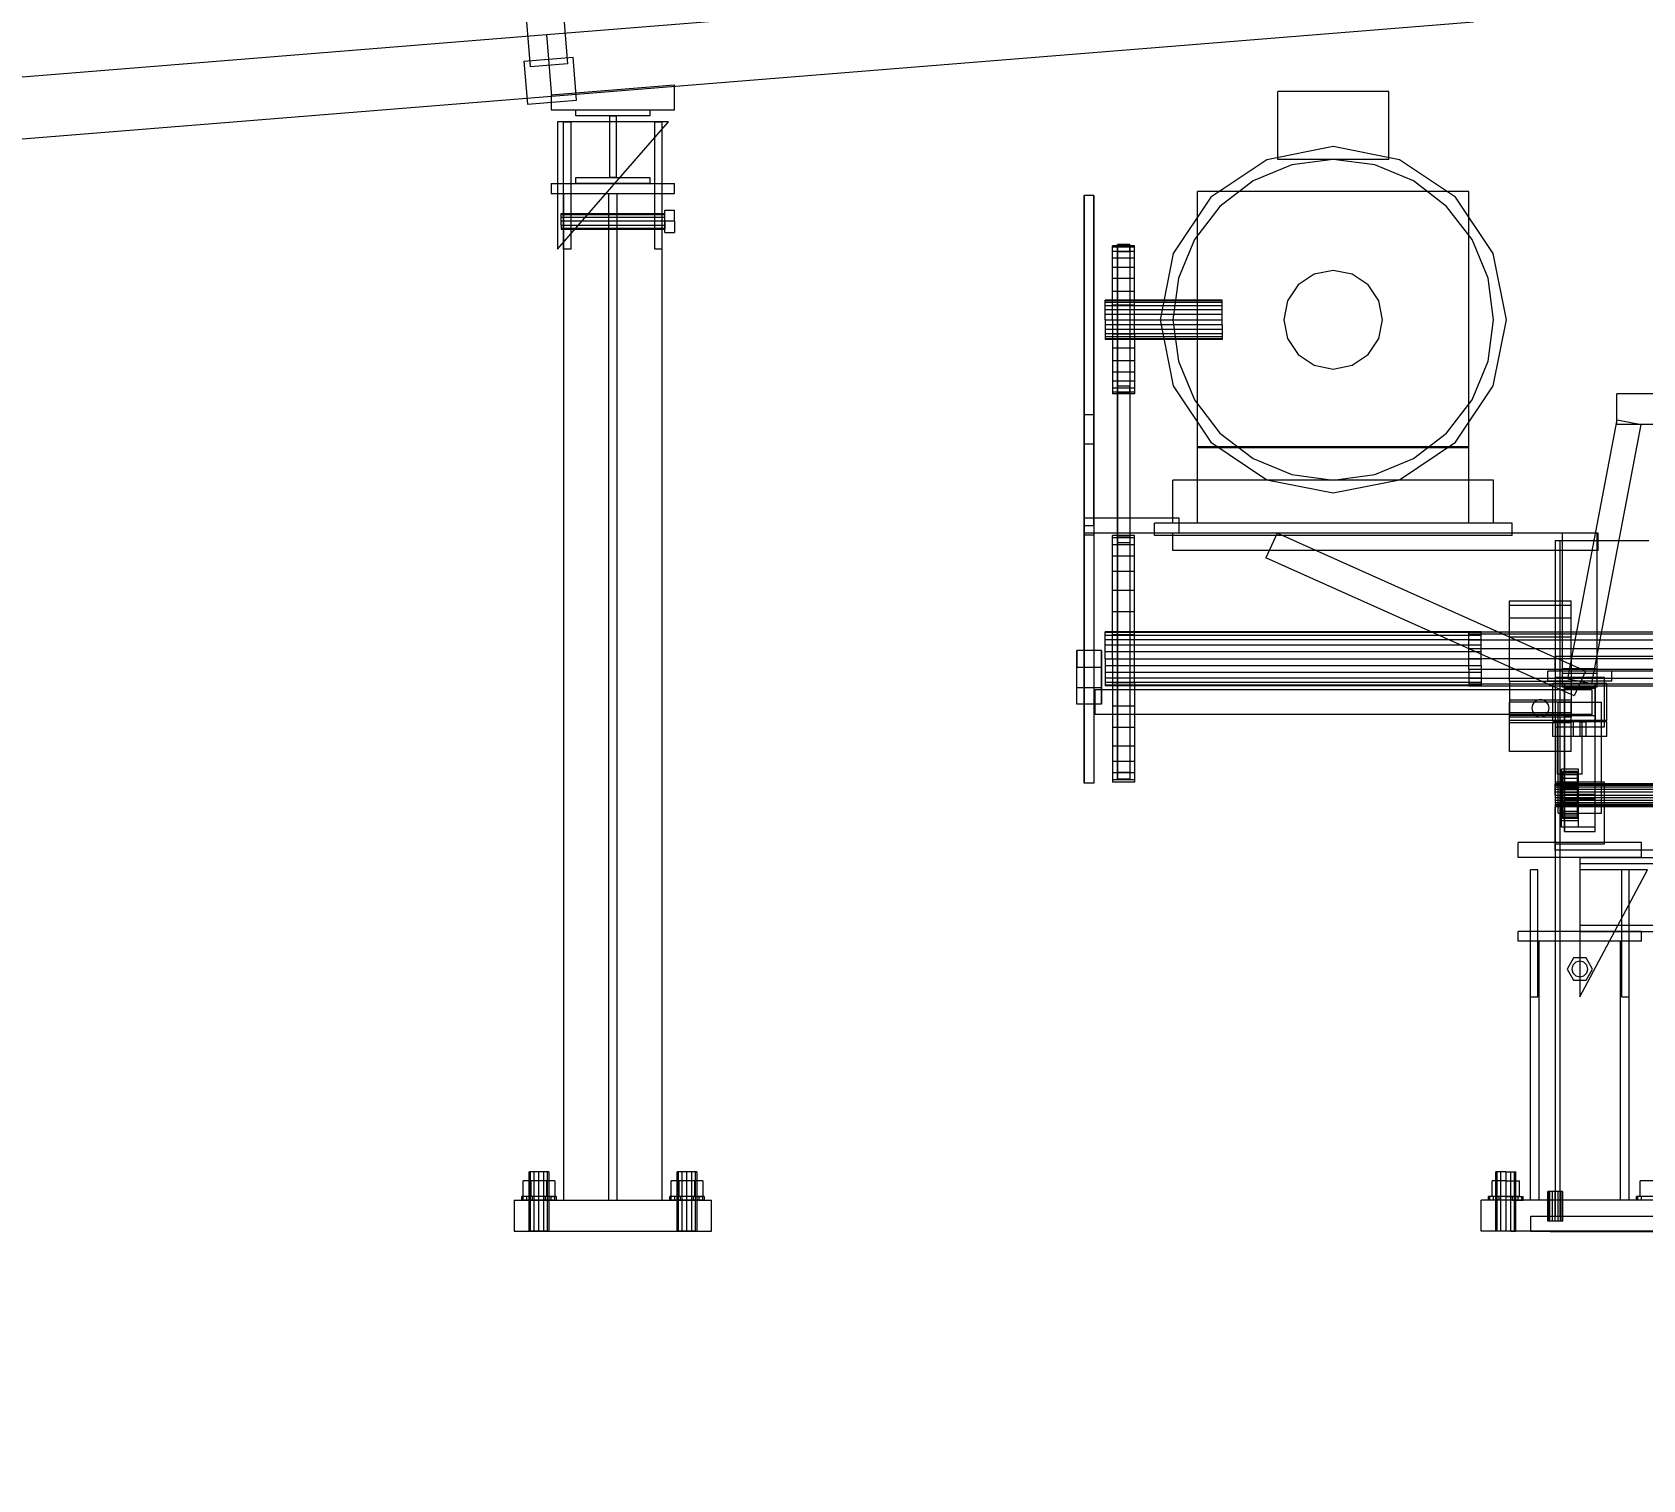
# Model space of a CAD drawing. Header units: millimetres. Extents: x -1970 to 34302, y -65268 to 6837.
# Drawn here: x 30797 to 32103, y -202 to 972 of the extents above; entities that cross this region are included whole.
import ezdxf

# ---------------------------------------------------------------- set-up
doc = ezdxf.new("R2010")
doc.units = ezdxf.units.MM
for name, color, linetype, lineweight in [('COTAS_P', 1, 'Continuous', 0), ('lateral_C07', 7, 'Continuous', 0), ('lateral_tolva_provisional', 7, 'Continuous', 0)]:
    doc.layers.add(name, color=color, linetype=linetype, lineweight=lineweight)
doc.dimstyles.new('R19_100', dxfattribs={"dimtxt": 250, "dimasz": 150, "dimexe": 150, "dimexo": 80, "dimgap": 100, "dimtad": 1, "dimtih": 1, "dimtoh": 1, "dimdsep": 46, "dimcen": 0.09, "dimadec": 0, "dimazin": 0, "dimtfac": 1, "dimtdec": 4, "dimtofl": 0, "dimtmove": 0, "dimatfit": 3, "dimfxl": 1, "dimtolj": 1, "dimtzin": 0, "dimarcsym": 0})

# ---------------------------------------------------------------- blocks, each defined once
blk = doc.blocks.new('*D9')
at = {"layer": 'COTAS_P', "color": 0, "lineweight": -2, "transparency": 16777216}
for p, q in [((31941.6, 1279.7), (31863.6, 2246.6)), ((27689.3, 1759.2), (31726.2, 2085)), ((27605.7, 929.7), (27527.7, 1896.6))]:
    blk.add_line(p, q, dxfattribs=at)
at = {"layer": 'COTAS_P', "color": 0, "transparency": 16777216}
for points in [[(31724.1, 2109.9), (31728.2, 2060.1), (31875.7, 2097.1)], [(27687.3, 1784.1), (27691.3, 1734.2), (27539.8, 1747.1)]]:
    blk.add_solid(points, dxfattribs=at)
at = {"layer": 'Defpoints', "color": 0, "transparency": 16777216}
for p in [(31875.7, 2097.1), (31948.1, 1200), (27612.2, 850)]:
    blk.add_point(p, dxfattribs=at)
blk = doc.blocks.new('*D11')
at = {"layer": 'COTAS_P', "color": 0, "lineweight": -2, "transparency": 16777216}
for p, q in [((32028.1, 1200), (32498.1, 1200)), ((32348.1, 150), (32348.1, 1050)), ((32028.1, 0), (32498.1, 0))]:
    blk.add_line(p, q, dxfattribs=at)
at = {"layer": 'COTAS_P', "color": 0, "transparency": 16777216}
for points in [[(32323.1, 1050), (32373.1, 1050), (32348.1, 1200)], [(32323.1, 150), (32373.1, 150), (32348.1, 0)]]:
    blk.add_solid(points, dxfattribs=at)
at = {"layer": 'Defpoints', "color": 0, "transparency": 16777216}
for p in [(31948.1, 1200), (32348.1, 1200), (31948.1, 0)]:
    blk.add_point(p, dxfattribs=at)
blk = doc.blocks.new('*D22')
at = {"layer": 'COTAS_P', "color": 0, "lineweight": -2, "transparency": 16777216}
for p, q in [((112.7, -80), (112.7, -2650)), ((34302.1, -80), (34302.1, -2650)), ((262.7, -2500), (34152.1, -2500))]:
    blk.add_line(p, q, dxfattribs=at)
at = {"layer": 'COTAS_P', "color": 0, "transparency": 16777216}
for points in [[(262.7, -2475), (262.7, -2525), (112.7, -2500)], [(34152.1, -2475), (34152.1, -2525), (34302.1, -2500)]]:
    blk.add_solid(points, dxfattribs=at)
at = {"layer": 'Defpoints', "color": 0, "transparency": 16777216}
for p in [(112.7, 0), (34302.1, 0), (34302.1, -2500)]:
    blk.add_point(p, dxfattribs=at)

msp = doc.modelspace()

# ---------------------------------------------------------------- linework, layer by layer
at = {"layer": 'lateral_C07'}
for p, q in [((31201.253, 944.08), (31188.38, 1103.562)), ((31218.282, 1105.976), (31231.156, 946.494)), ((31214.193, 970.206), (31961.761, 1030.551)), ((31218.216, 920.368), (31965.784, 980.713)), ((30018.084, 873.655), (31214.193, 970.206)), ((31214.193, 970.206), (31218.216, 920.368)), ((31195.867, 948.662), (31235.737, 951.88)), ((31195.867, 948.662), (31198.683, 913.775)), ((31231.156, 946.494), (31201.253, 944.08)), ((31238.553, 916.994), (31235.737, 951.88)), ((31217.973, 921.352), (31317.973, 929.424)), ((31317.973, 909.352), (31317.973, 929.424)), ((30022.107, 823.817), (31218.216, 920.368)), ((31198.683, 913.775), (31238.553, 916.994)), ((31217.973, 921.352), (31217.973, 909.352)), ((31217.973, 909.352), (31317.973, 909.352)), ((31238.054, 904.352), (31238.054, 909.352)), ((31238.054, 909.352), (31298.054, 909.352)), ((31298.054, 904.352), (31238.054, 904.352)), ((31265.554, 854.352), (31265.554, 904.352)), ((31265.554, 904.352), (31270.554, 904.352)), ((31270.554, 904.352), (31270.554, 854.352)), ((31298.054, 909.352), (31298.054, 904.352)), ((31223.054, 796.352), (31313.054, 899.352)), ((31313.054, 899.352), (31223.054, 899.352)), ((31223.054, 899.352), (31223.054, 796.352)), ((31228.054, 796.352), (31228.054, 899.352)), ((31228.054, 899.352), (31234.054, 899.352)), ((31234.054, 796.352), (31234.054, 899.352)), ((31302.054, 796.352), (31302.054, 899.352)), ((31302.054, 899.352), (31308.054, 899.352)), ((31308.054, 796.352), (31308.054, 899.352)), ((31218.054, 849.352), (31318.054, 849.352)), ((31218.054, 849.352), (31218.054, 841.352)), ((31238.054, 849.352), (31238.054, 854.352)), ((31238.054, 854.352), (31298.054, 854.352)), ((31298.054, 849.352), (31238.054, 849.352)), ((31270.554, 854.352), (31265.554, 854.352)), ((31298.054, 854.352), (31298.054, 849.352)), ((31318.054, 841.352), (31318.054, 849.352)), ((31218.054, 841.352), (31318.054, 841.352)), ((31228.054, 841.352), (31308.054, 841.352)), ((31228.054, 841.352), (31228.054, 25)), ((31264.554, 841.352), (31271.554, 841.352)), ((31264.554, 841.352), (31264.554, 25)), ((31271.554, 25), (31271.554, 841.352)), ((31308.054, 25), (31308.054, 841.352)), ((31226.054, 824.395), (31226.054, 825.252)), ((31226.054, 825.252), (31310.054, 825.252)), ((31226.054, 822.052), (31226.054, 824.395)), ((31226.054, 824.395), (31310.054, 824.395)), ((31310.054, 818.852), (31310.054, 827.859)), ((31310.054, 827.859), (31318.054, 827.859)), ((31310.054, 824.395), (31310.054, 825.252)), ((31310.054, 822.052), (31310.054, 824.395)), ((31318.054, 818.852), (31318.054, 827.859)), ((31226.054, 818.852), (31226.054, 822.052)), ((31226.054, 822.052), (31310.054, 822.052)), ((31226.054, 815.652), (31226.054, 818.852)), ((31310.054, 818.852), (31226.054, 818.852)), ((31226.054, 815.652), (31226.054, 813.31)), ((31226.054, 815.652), (31310.054, 815.652)), ((31226.054, 813.31), (31226.054, 812.452)), ((31226.054, 813.31), (31310.054, 813.31)), ((31226.054, 812.452), (31310.054, 812.452)), ((31310.054, 818.852), (31310.054, 822.052)), ((31310.054, 818.852), (31310.054, 815.652)), ((31310.054, 809.845), (31310.054, 818.852)), ((31318.054, 818.852), (31310.054, 818.852)), ((31310.054, 815.652), (31310.054, 813.31)), ((31310.054, 813.31), (31310.054, 812.452)), ((31310.054, 809.845), (31318.054, 809.845)), ((31318.054, 818.852), (31318.054, 809.845)), ((31234.054, 796.352), (31228.054, 796.352)), ((31308.054, 796.352), (31302.054, 796.352)), ((31201.654, 40.8), (31195.254, 40.8)), ((31195.254, 28), (31195.254, 40.8)), ((31201.126, 48), (31200.054, 48)), ((31200.054, 0), (31200.054, 48)), ((31204.054, 48), (31201.126, 48)), ((31201.126, 0), (31201.126, 48)), ((31214.454, 40.8), (31201.654, 40.8)), ((31201.654, 28), (31201.654, 40.8)), ((31208.054, 48), (31204.054, 48)), ((31204.054, 0), (31204.054, 48)), ((31212.054, 48), (31208.054, 48)), ((31208.054, 0), (31208.054, 48)), ((31214.982, 48), (31212.054, 48)), ((31212.054, 0), (31212.054, 48)), ((31220.854, 40.8), (31214.454, 40.8)), ((31214.454, 28), (31214.454, 40.8)), ((31216.054, 48), (31214.982, 48)), ((31214.982, 0), (31214.982, 48)), ((31216.054, 48), (31216.054, 0)), ((31220.854, 40.8), (31220.854, 28)), ((31321.654, 40.8), (31315.254, 40.8)), ((31315.254, 28), (31315.254, 40.8)), ((31321.126, 48), (31320.054, 48)), ((31320.054, 0), (31320.054, 48)), ((31324.054, 48), (31321.126, 48)), ((31321.126, 0), (31321.126, 48)), ((31334.454, 40.8), (31321.654, 40.8)), ((31321.654, 28), (31321.654, 40.8)), ((31328.054, 48), (31324.054, 48)), ((31324.054, 0), (31324.054, 48)), ((31332.054, 48), (31328.054, 48)), ((31328.054, 0), (31328.054, 48)), ((31334.982, 48), (31332.054, 48)), ((31332.054, 0), (31332.054, 48)), ((31340.854, 40.8), (31334.454, 40.8)), ((31334.454, 28), (31334.454, 40.8)), ((31336.054, 48), (31334.982, 48)), ((31334.982, 0), (31334.982, 48)), ((31336.054, 48), (31336.054, 0)), ((31340.854, 40.8), (31340.854, 28)), ((31195.12, 28), (31194.054, 28)), ((31194.054, 25), (31194.054, 28)), ((31198.154, 28), (31195.12, 28)), ((31195.12, 25), (31195.12, 28)), ((31201.654, 28), (31195.254, 28)), ((31202.696, 28), (31198.154, 28)), ((31198.154, 25), (31198.154, 28)), ((31214.454, 28), (31201.654, 28)), ((31208.054, 28), (31202.696, 28)), ((31202.696, 25), (31202.696, 28)), ((31213.411, 28), (31208.054, 28)), ((31208.054, 25), (31208.054, 28)), ((31217.953, 28), (31213.411, 28)), ((31213.411, 25), (31213.411, 28)), ((31214.454, 28), (31220.854, 28)), ((31220.988, 28), (31217.953, 28)), ((31217.953, 25), (31217.953, 28)), ((31222.054, 28), (31220.988, 28)), ((31220.988, 25), (31220.988, 28)), ((31222.054, 28), (31222.054, 25)), ((31315.12, 28), (31314.054, 28)), ((31314.054, 25), (31314.054, 28)), ((31318.154, 28), (31315.12, 28)), ((31315.12, 25), (31315.12, 28)), ((31321.654, 28), (31315.254, 28)), ((31322.696, 28), (31318.154, 28)), ((31318.154, 25), (31318.154, 28)), ((31334.454, 28), (31321.654, 28)), ((31328.054, 28), (31322.696, 28)), ((31322.696, 25), (31322.696, 28)), ((31333.411, 28), (31328.054, 28)), ((31328.054, 25), (31328.054, 28)), ((31337.953, 28), (31333.411, 28)), ((31333.411, 25), (31333.411, 28)), ((31334.454, 28), (31340.854, 28)), ((31340.988, 28), (31337.953, 28)), ((31337.953, 25), (31337.953, 28)), ((31342.054, 28), (31340.988, 28)), ((31340.988, 25), (31340.988, 28)), ((31342.054, 28), (31342.054, 25)), ((31188.054, 25), (31348.054, 25)), ((31188.054, 25), (31188.054, 0)), ((31195.12, 25), (31194.054, 25)), ((31198.154, 25), (31195.12, 25)), ((31202.696, 25), (31198.154, 25)), ((31208.054, 25), (31202.696, 25)), ((31213.411, 25), (31208.054, 25)), ((31217.953, 25), (31213.411, 25)), ((31220.988, 25), (31217.953, 25)), ((31220.988, 25), (31222.054, 25)), ((31228.054, 25), (31308.054, 25)), ((31264.554, 25), (31271.554, 25)), ((31315.12, 25), (31314.054, 25)), ((31318.154, 25), (31315.12, 25)), ((31322.696, 25), (31318.154, 25)), ((31328.054, 25), (31322.696, 25)), ((31333.411, 25), (31328.054, 25)), ((31337.953, 25), (31333.411, 25)), ((31340.988, 25), (31337.953, 25)), ((31340.988, 25), (31342.054, 25)), ((31348.054, 0), (31348.054, 25)), ((31188.054, 0), (31348.054, 0)), ((31201.126, 0), (31200.054, 0)), ((31204.054, 0), (31201.126, 0)), ((31208.054, 0), (31204.054, 0)), ((31212.054, 0), (31208.054, 0)), ((31214.982, 0), (31212.054, 0)), ((31214.982, 0), (31216.054, 0)), ((31321.126, 0), (31320.054, 0)), ((31324.054, 0), (31321.126, 0)), ((31328.054, 0), (31324.054, 0)), ((31332.054, 0), (31328.054, 0)), ((31334.982, 0), (31332.054, 0)), ((31334.982, 0), (31336.054, 0))]:
    msp.add_line(p, q, dxfattribs=at)
at = {"layer": 'lateral_tolva_provisional'}
for p, q in [((31897.083, 924), (31807.083, 924)), ((31807.083, 869), (31807.083, 924)), ((31897.083, 869), (31897.083, 924)), ((31852.083, 879.4), (31798.354, 868.713)), ((31905.812, 868.713), (31852.083, 879.4)), ((31798.354, 868.713), (31752.805, 838.278)), ((31818.437, 864.57), (31787.083, 851.583)), ((31897.083, 869), (31807.083, 869)), ((31852.083, 869), (31818.437, 864.57)), ((31885.73, 864.57), (31852.083, 869)), ((31917.083, 851.583), (31885.73, 864.57)), ((31951.361, 838.278), (31905.812, 868.713)), ((31787.083, 851.583), (31760.159, 830.924)), ((31944.007, 830.924), (31917.083, 851.583)), ((31650.083, 839.69), (31650.083, 638.31)), ((31658.083, 839.69), (31650.083, 839.69)), ((31650.083, 564.69), (31650.083, 839.69)), ((31658.083, 638.31), (31658.083, 839.69)), ((31658.083, 839.69), (31658.083, 564.69)), ((31752.805, 838.278), (31722.371, 792.729)), ((31962.083, 843), (31742.083, 843)), ((31742.083, 635), (31742.083, 843)), ((31981.796, 792.729), (31951.361, 838.278)), ((31962.083, 635), (31962.083, 843)), ((31760.159, 830.924), (31739.5, 804)), ((31964.667, 804), (31944.007, 830.924)), ((31673.083, 797.847), (31673.083, 799)), ((31691.083, 799), (31673.083, 799)), ((31673.083, 794.433), (31673.083, 797.847)), ((31691.083, 797.847), (31673.083, 797.847)), ((31677.083, 800.1), (31677.083, 794.281)), ((31687.083, 800.1), (31677.083, 800.1)), ((31677.083, 563.893), (31677.083, 800.1)), ((31687.083, 794.281), (31687.083, 800.1)), ((31687.083, 800.1), (31687.083, 563.893)), ((31691.083, 797.847), (31691.083, 799)), ((31691.083, 794.433), (31691.083, 797.847)), ((31739.5, 804), (31726.513, 772.646)), ((31977.654, 772.646), (31964.667, 804)), ((31673.083, 788.888), (31673.083, 794.433)), ((31691.083, 794.433), (31673.083, 794.433)), ((31673.083, 781.426), (31673.083, 788.888)), ((31691.083, 788.888), (31673.083, 788.888)), ((31677.083, 794.281), (31687.083, 794.281)), ((31677.083, 794.281), (31677.083, 558.074)), ((31687.083, 794.281), (31687.083, 558.074)), ((31691.083, 788.888), (31691.083, 794.433)), ((31691.083, 781.426), (31691.083, 788.888)), ((31722.371, 792.729), (31711.683, 739)), ((31992.483, 739), (31981.796, 792.729)), ((31673.083, 772.334), (31673.083, 781.426)), ((31691.083, 781.426), (31673.083, 781.426)), ((31673.083, 761.961), (31673.083, 772.334)), ((31691.083, 772.334), (31673.083, 772.334)), ((31691.083, 772.334), (31691.083, 781.426)), ((31691.083, 761.961), (31691.083, 772.334)), ((31726.513, 772.646), (31722.083, 739)), ((31836.776, 775.955), (31823.799, 767.284)), ((31852.083, 779), (31836.776, 775.955)), ((31867.391, 775.955), (31852.083, 779)), ((31880.368, 767.284), (31867.391, 775.955)), ((31982.083, 739), (31977.654, 772.646)), ((31673.083, 750.705), (31673.083, 761.961)), ((31691.083, 761.961), (31673.083, 761.961)), ((31691.083, 750.705), (31691.083, 761.961)), ((31823.799, 767.284), (31815.128, 754.307)), ((31889.038, 754.307), (31880.368, 767.284)), ((31667.083, 754.455), (31667.083, 755)), ((31762.083, 755), (31667.083, 755)), ((31667.083, 752.856), (31667.083, 754.455)), ((31762.083, 754.455), (31667.083, 754.455)), ((31667.083, 750.314), (31667.083, 752.856)), ((31762.083, 752.856), (31667.083, 752.856)), ((31667.083, 747), (31667.083, 750.314)), ((31762.083, 750.314), (31667.083, 750.314)), ((31667.083, 743.141), (31667.083, 747)), ((31762.083, 747), (31667.083, 747)), ((31673.083, 739), (31673.083, 750.705)), ((31691.083, 750.705), (31673.083, 750.705)), ((31691.083, 739), (31691.083, 750.705)), ((31762.083, 754.455), (31762.083, 755)), ((31762.083, 752.856), (31762.083, 754.455)), ((31762.083, 750.314), (31762.083, 752.856)), ((31762.083, 747), (31762.083, 750.314)), ((31762.083, 743.141), (31762.083, 747)), ((31815.128, 754.307), (31812.083, 739)), ((31892.083, 739), (31889.038, 754.307)), ((31667.083, 739), (31667.083, 743.141)), ((31762.083, 743.141), (31667.083, 743.141)), ((31667.083, 739), (31667.083, 734.859)), ((31667.083, 739), (31762.083, 739)), ((31667.083, 734.859), (31667.083, 731)), ((31762.083, 734.859), (31667.083, 734.859)), ((31673.083, 739), (31673.083, 727.295)), ((31673.083, 739), (31691.083, 739)), ((31691.083, 727.295), (31691.083, 739)), ((31711.683, 739), (31722.371, 685.271)), ((31722.083, 739), (31726.513, 705.354)), ((31762.083, 739), (31762.083, 743.141)), ((31762.083, 734.859), (31762.083, 739)), ((31762.083, 734.859), (31762.083, 731)), ((31812.083, 739), (31815.128, 723.693)), ((31889.038, 723.693), (31892.083, 739)), ((31977.654, 705.354), (31982.083, 739)), ((31981.796, 685.271), (31992.483, 739)), ((31667.083, 731), (31667.083, 727.686)), ((31762.083, 731), (31667.083, 731)), ((31667.083, 727.686), (31667.083, 725.144)), ((31762.083, 727.686), (31667.083, 727.686)), ((31667.083, 725.144), (31667.083, 723.545)), ((31762.083, 725.144), (31667.083, 725.144)), ((31667.083, 723.545), (31667.083, 723)), ((31762.083, 723.545), (31667.083, 723.545)), ((31762.083, 723), (31667.083, 723)), ((31673.083, 727.295), (31673.083, 716.039)), ((31691.083, 727.295), (31673.083, 727.295)), ((31691.083, 727.295), (31691.083, 716.039)), ((31762.083, 731), (31762.083, 727.686)), ((31762.083, 727.686), (31762.083, 725.144)), ((31762.083, 725.144), (31762.083, 723.545)), ((31762.083, 723.545), (31762.083, 723)), ((31815.128, 723.693), (31823.799, 710.716)), ((31880.368, 710.716), (31889.038, 723.693)), ((31673.083, 716.039), (31673.083, 705.666)), ((31691.083, 716.039), (31673.083, 716.039)), ((31673.083, 705.666), (31673.083, 696.574)), ((31691.083, 705.666), (31673.083, 705.666)), ((31691.083, 716.039), (31691.083, 705.666)), ((31691.083, 705.666), (31691.083, 696.574)), ((31726.513, 705.354), (31739.5, 674)), ((31823.799, 710.716), (31836.776, 702.045)), ((31867.391, 702.045), (31880.368, 710.716)), ((31964.667, 674), (31977.654, 705.354)), ((31673.083, 696.574), (31673.083, 689.112)), ((31691.083, 696.574), (31673.083, 696.574)), ((31691.083, 696.574), (31691.083, 689.112)), ((31836.776, 702.045), (31852.083, 699)), ((31852.083, 699), (31867.391, 702.045)), ((31673.083, 689.112), (31673.083, 683.567)), ((31691.083, 689.112), (31673.083, 689.112)), ((31673.083, 683.567), (31673.083, 680.153)), ((31691.083, 683.567), (31673.083, 683.567)), ((31673.083, 680.153), (31673.083, 679)), ((31691.083, 680.153), (31673.083, 680.153)), ((31677.083, 685.053), (31677.083, 679.374)), ((31687.083, 685.053), (31677.083, 685.053)), ((31677.083, 372.195), (31677.083, 685.053)), ((31677.083, 679.374), (31687.083, 679.374)), ((31677.083, 679.374), (31677.083, 366.516)), ((31687.083, 679.374), (31687.083, 685.053)), ((31687.083, 685.053), (31687.083, 372.195)), ((31687.083, 679.374), (31687.083, 366.516)), ((31691.083, 689.112), (31691.083, 683.567)), ((31691.083, 683.567), (31691.083, 680.153)), ((31691.083, 680.153), (31691.083, 679)), ((31722.371, 685.271), (31752.805, 639.722)), ((31951.361, 639.722), (31981.796, 685.271)), ((31691.083, 679), (31673.083, 679)), ((31739.5, 674), (31760.159, 647.076)), ((31944.007, 647.076), (31964.667, 674)), ((34182.083, 679), (32082.083, 679)), ((32082.083, 654), (32082.083, 679)), ((31658.083, 662), (31650.083, 662)), ((31650.083, 572), (31650.083, 662)), ((31658.083, 572), (31658.083, 662)), ((32042.26, 447.871), (32082.26, 657.871)), ((32061.907, 444.129), (32101.907, 654.129)), ((34182.083, 654), (32082.083, 654)), ((32082.26, 657.871), (32101.907, 654.129)), ((31760.159, 647.076), (31787.083, 626.417)), ((31917.083, 626.417), (31944.007, 647.076)), ((31650.083, 638.31), (31658.083, 638.31)), ((31650.083, 638.31), (31650.083, 363.31)), ((31658.083, 638.31), (31658.083, 363.31)), ((31962.083, 636), (31742.083, 636)), ((31742.083, 574), (31742.083, 636)), ((31962.083, 635), (31742.083, 635)), ((31752.805, 639.722), (31798.354, 609.287)), ((31905.812, 609.287), (31951.361, 639.722)), ((31962.083, 574), (31962.083, 636)), ((31787.083, 626.417), (31818.437, 613.43)), ((31885.73, 613.43), (31917.083, 626.417)), ((31982.083, 609), (31722.083, 609)), ((31722.083, 574), (31722.083, 609)), ((31798.354, 609.287), (31852.083, 598.6)), ((31818.437, 613.43), (31852.083, 609)), ((31852.083, 609), (31885.73, 613.43)), ((31852.083, 598.6), (31905.812, 609.287)), ((31982.083, 574), (31982.083, 609)), ((31727.083, 578), (31650.083, 578)), ((31650.083, 566), (31650.083, 578)), ((31727.083, 566), (31727.083, 578)), ((31658.083, 572), (31650.083, 572)), ((31727.083, 566), (31650.083, 566)), ((31650.083, 564.69), (31658.083, 564.69)), ((31650.083, 363.31), (31650.083, 564.69)), ((31658.083, 564.69), (31658.083, 363.31)), ((31673.083, 562.079), (31673.083, 564)), ((31691.083, 564), (31673.083, 564)), ((31673.083, 556.388), (31673.083, 562.079)), ((31691.083, 562.079), (31673.083, 562.079)), ((31677.083, 563.893), (31687.083, 563.893)), ((31677.083, 558.074), (31677.083, 563.893)), ((31687.083, 563.893), (31687.083, 558.074)), ((31691.083, 562.079), (31691.083, 564)), ((31691.083, 556.388), (31691.083, 562.079)), ((31997.083, 574), (31707.083, 574)), ((31707.083, 564), (31707.083, 574)), ((31997.083, 564), (31707.083, 564)), ((31982.083, 574), (31722.083, 574)), ((32067.083, 566), (31722.083, 566)), ((31722.083, 552), (31722.083, 566)), ((31962.083, 574), (31742.083, 574)), ((31806.581, 566.039), (31797.586, 545.961)), ((32056.581, 454.039), (31806.581, 566.039)), ((31997.083, 564), (31997.083, 574)), ((32066.083, 566), (32038.083, 566)), ((32038.083, 441), (32038.083, 566)), ((32066.083, 441), (32066.083, 566)), ((32067.083, 552), (32067.083, 566)), ((31673.083, 547.147), (31673.083, 556.388)), ((31691.083, 556.388), (31673.083, 556.388)), ((31687.083, 558.074), (31677.083, 558.074)), ((31691.083, 547.147), (31691.083, 556.388)), ((32067.083, 552), (31722.083, 552)), ((32032.083, 560), (32036.083, 560)), ((32032.083, 560), (32032.083, 12)), ((32036.083, 12), (32036.083, 560)), ((32036.083, 560), (32108.083, 560)), ((31673.083, 534.711), (31673.083, 547.147)), ((31691.083, 547.147), (31673.083, 547.147)), ((31691.083, 534.711), (31691.083, 547.147)), ((32047.586, 433.961), (31797.586, 545.961)), ((31673.083, 519.557), (31673.083, 534.711)), ((31691.083, 534.711), (31673.083, 534.711)), ((31691.083, 519.557), (31691.083, 534.711)), ((31673.083, 502.268), (31673.083, 519.557)), ((31691.083, 519.557), (31673.083, 519.557)), ((31691.083, 502.268), (31691.083, 519.557)), ((31995.083, 507.422), (31995.083, 511)), ((31995.083, 511), (32045.083, 511)), ((32045.083, 507.422), (32045.083, 511)), ((31673.083, 483.509), (31673.083, 502.268)), ((31691.083, 502.268), (31673.083, 502.268)), ((31691.083, 483.509), (31691.083, 502.268)), ((31995.083, 497.234), (31995.083, 507.422)), ((31995.083, 507.422), (32045.083, 507.422)), ((31995.083, 481.986), (31995.083, 497.234)), ((31995.083, 497.234), (32045.083, 497.234)), ((32045.083, 497.234), (32045.083, 507.422)), ((32045.083, 481.986), (32045.083, 497.234)), ((31667.083, 485.25), (31667.083, 486)), ((31972.083, 486), (31667.083, 486)), ((31667.083, 483.053), (31667.083, 485.25)), ((31972.083, 485.25), (31667.083, 485.25)), ((31673.083, 464), (31673.083, 483.509)), ((31691.083, 483.509), (31673.083, 483.509)), ((31691.083, 464), (31691.083, 483.509)), ((31962.083, 484.325), (31962.083, 486)), ((31962.083, 486), (34302.083, 486)), ((31962.083, 479.556), (31962.083, 484.325)), ((31962.083, 484.325), (34302.083, 484.325)), ((31972.083, 485.25), (31972.083, 486)), ((31972.083, 483.053), (31972.083, 485.25)), ((31664.083, 470.69), (31644.083, 470.69)), ((31644.083, 470.69), (31644.083, 457.31)), ((31644.083, 440.69), (31644.083, 470.69)), ((31664.083, 457.31), (31664.083, 470.69)), ((31664.083, 470.69), (31664.083, 440.69)), ((31667.083, 479.556), (31667.083, 483.053)), ((31972.083, 483.053), (31667.083, 483.053)), ((31667.083, 475), (31667.083, 479.556)), ((31972.083, 479.556), (31667.083, 479.556)), ((31667.083, 469.694), (31667.083, 475)), ((31972.083, 475), (31667.083, 475)), ((31962.083, 472.419), (31962.083, 479.556)), ((31962.083, 479.556), (34302.083, 479.556)), ((31962.083, 464), (31962.083, 472.419)), ((31962.083, 472.419), (34302.083, 472.419)), ((31972.083, 479.556), (31972.083, 483.053)), ((31972.083, 475), (31972.083, 479.556)), ((31972.083, 469.694), (31972.083, 475)), ((31995.083, 464), (31995.083, 481.986)), ((31995.083, 481.986), (32045.083, 481.986)), ((32045.083, 464), (32045.083, 481.986)), ((31644.083, 457.31), (31664.083, 457.31)), ((31644.083, 427.31), (31644.083, 457.31)), ((31664.083, 427.31), (31664.083, 457.31)), ((31667.083, 464), (31667.083, 469.694)), ((31972.083, 469.694), (31667.083, 469.694)), ((31667.083, 464), (31667.083, 458.306)), ((31667.083, 464), (31972.083, 464)), ((31667.083, 458.306), (31667.083, 453)), ((31972.083, 458.306), (31667.083, 458.306)), ((31673.083, 464), (31673.083, 444.491)), ((31673.083, 464), (31691.083, 464)), ((31691.083, 444.491), (31691.083, 464)), ((31962.083, 455.581), (31962.083, 464)), ((34302.083, 464), (31962.083, 464)), ((31972.083, 464), (31972.083, 469.694)), ((31972.083, 458.306), (31972.083, 464)), ((31972.083, 458.306), (31972.083, 453)), ((31995.083, 446.014), (31995.083, 464)), ((32045.083, 464), (31995.083, 464)), ((34232.083, 466), (32032.083, 466)), ((32032.083, 454), (32032.083, 466)), ((32045.083, 464), (32045.083, 446.014)), ((31667.083, 453), (31667.083, 448.444)), ((31972.083, 453), (31667.083, 453)), ((31667.083, 448.444), (31667.083, 444.947)), ((31972.083, 448.444), (31667.083, 448.444)), ((31667.083, 444.947), (31667.083, 442.75)), ((31972.083, 444.947), (31667.083, 444.947)), ((31673.083, 444.491), (31673.083, 425.732)), ((31691.083, 444.491), (31673.083, 444.491)), ((31691.083, 444.491), (31691.083, 425.732)), ((31962.083, 455.581), (31962.083, 448.444)), ((31962.083, 455.581), (34302.083, 455.581)), ((31962.083, 448.444), (31962.083, 443.675)), ((31962.083, 448.444), (34302.083, 448.444)), ((31972.083, 453), (31972.083, 448.444)), ((31972.083, 448.444), (31972.083, 444.947)), ((31972.083, 444.947), (31972.083, 442.75)), ((31995.083, 446.014), (31995.083, 430.766)), ((31995.083, 446.014), (32045.083, 446.014)), ((32078.083, 454), (32026.083, 454)), ((32026.083, 446), (32026.083, 454)), ((32078.083, 446), (32026.083, 446)), ((34232.083, 454), (32032.083, 454)), ((32032.083, 449), (32032.083, 409)), ((32072.083, 449), (32032.083, 449)), ((32066.083, 456), (32038.083, 456)), ((32038.083, 452), (32038.083, 456)), ((32066.083, 452), (32038.083, 452)), ((32042.26, 447.871), (32061.907, 444.129)), ((32045.083, 446.014), (32045.083, 430.766)), ((32056.581, 454.039), (32047.586, 433.961)), ((32066.083, 452), (32066.083, 456)), ((32072.083, 409), (32072.083, 449)), ((32078.083, 446), (32078.083, 454)), ((31644.083, 427.31), (31644.083, 440.69)), ((31644.083, 440.69), (31664.083, 440.69)), ((32062.083, 439), (31659.083, 439)), ((31659.083, 419), (31659.083, 439)), ((31664.083, 440.69), (31664.083, 427.31)), ((31667.083, 442.75), (31667.083, 442)), ((31972.083, 442.75), (31667.083, 442.75)), ((31972.083, 442), (31667.083, 442)), ((31962.083, 443.675), (31962.083, 442)), ((31962.083, 443.675), (34302.083, 443.675)), ((31962.083, 442), (34302.083, 442)), ((31972.083, 442.75), (31972.083, 442)), ((32020.083, 431), (32017.404, 430.467)), ((32022.762, 430.467), (32020.083, 431)), ((32074.083, 444), (32030.083, 444)), ((32030.083, 414), (32030.083, 444)), ((32066.083, 441), (32038.083, 441)), ((32039.583, 443.958), (32064.583, 443.958)), ((32039.583, 414.042), (32039.583, 443.958)), ((32039.583, 443.958), (32039.583, 353.958)), ((32039.583, 440.149), (32064.583, 440.149)), ((32039.583, 417.851), (32039.583, 440.149)), ((32039.583, 440.149), (32039.583, 350.149)), ((32062.083, 419), (32062.083, 439)), ((32064.583, 443.958), (32064.583, 414.042)), ((32064.583, 353.958), (32064.583, 443.958)), ((32064.583, 440.149), (32064.583, 417.851)), ((32064.583, 350.149), (32064.583, 440.149)), ((32074.083, 414), (32074.083, 444)), ((31664.083, 427.31), (31644.083, 427.31)), ((32062.083, 419), (31659.083, 419)), ((31673.083, 425.732), (31673.083, 408.443)), ((31691.083, 425.732), (31673.083, 425.732)), ((31691.083, 425.732), (31691.083, 408.443)), ((31995.083, 430.766), (31995.083, 420.578)), ((31995.083, 430.766), (32045.083, 430.766)), ((32045.083, 429), (31995.083, 429)), ((31995.083, 414), (31995.083, 429)), ((31995.083, 420.578), (31995.083, 417)), ((31995.083, 420.578), (32045.083, 420.578)), ((32045.083, 418), (31995.083, 418)), ((31995.083, 412), (31995.083, 418)), ((32013.616, 426.679), (32013.083, 424)), ((32013.083, 424), (32013.616, 421.321)), ((32015.134, 428.95), (32013.616, 426.679)), ((32013.616, 421.321), (32015.134, 419.05)), ((32017.404, 430.467), (32015.134, 428.95)), ((32015.134, 419.05), (32017.404, 417.533)), ((32025.033, 428.95), (32022.762, 430.467)), ((32022.762, 417.533), (32025.033, 419.05)), ((32026.55, 426.679), (32025.033, 428.95)), ((32025.033, 419.05), (32026.55, 421.321)), ((32027.083, 424), (32026.55, 426.679)), ((32026.55, 421.321), (32027.083, 424)), ((32034.583, 429), (32069.583, 429)), ((32034.583, 339), (32034.583, 429)), ((32045.083, 430.766), (32045.083, 420.578)), ((32045.083, 414), (32045.083, 429)), ((32045.083, 420.578), (32045.083, 417)), ((32045.083, 412), (32045.083, 418)), ((32069.583, 339), (32069.583, 429)), ((31673.083, 408.443), (31673.083, 393.289)), ((31691.083, 408.443), (31673.083, 408.443)), ((31691.083, 408.443), (31691.083, 393.289)), ((31995.083, 417), (32045.083, 417)), ((32045.083, 414), (31995.083, 414)), ((31995.083, 389), (31995.083, 414)), ((32045.083, 412), (31995.083, 412)), ((32017.404, 417.533), (32020.083, 417)), ((32020.083, 417), (32022.762, 417.533)), ((32074.083, 414), (32030.083, 414)), ((32074.083, 413), (32030.083, 413)), ((32030.083, 401), (32030.083, 413)), ((32032.083, 409), (32072.083, 409)), ((32054.083, 413), (32034.083, 413)), ((32034.083, 370.6), (32034.083, 413)), ((32064.583, 417.851), (32039.583, 417.851)), ((32039.583, 327.851), (32039.583, 417.851)), ((32064.583, 414.042), (32039.583, 414.042)), ((32039.583, 324.042), (32039.583, 414.042)), ((32045.083, 389), (32045.083, 414)), ((32052.083, 413), (32046.887, 413)), ((32046.887, 401), (32046.887, 413)), ((32052.083, 413), (32057.279, 413)), ((32052.083, 413), (32052.083, 401)), ((32054.083, 370.6), (32054.083, 413)), ((32057.279, 401), (32057.279, 413)), ((32064.583, 327.851), (32064.583, 417.851)), ((32064.583, 324.042), (32064.583, 414.042)), ((32074.083, 401), (32074.083, 413)), ((31673.083, 393.289), (31673.083, 380.853)), ((31691.083, 393.289), (31673.083, 393.289)), ((31691.083, 393.289), (31691.083, 380.853)), ((32074.083, 401), (32030.083, 401)), ((32052.083, 401), (32046.887, 401)), ((32057.279, 401), (32052.083, 401)), ((31673.083, 380.853), (31673.083, 371.612)), ((31691.083, 380.853), (31673.083, 380.853)), ((31691.083, 380.853), (31691.083, 371.612)), ((32045.083, 389), (31995.083, 389)), ((31673.083, 371.612), (31673.083, 365.921)), ((31691.083, 371.612), (31673.083, 371.612)), ((31673.083, 365.921), (31673.083, 364)), ((31691.083, 365.921), (31673.083, 365.921)), ((31677.083, 372.195), (31687.083, 372.195)), ((31677.083, 366.516), (31677.083, 372.195)), ((31687.083, 366.516), (31677.083, 366.516)), ((31687.083, 372.195), (31687.083, 366.516)), ((31691.083, 371.612), (31691.083, 365.921)), ((31691.083, 365.921), (31691.083, 364)), ((32054.083, 370.6), (32034.083, 370.6)), ((32051.083, 374.6), (32037.083, 374.6)), ((32037.083, 332.6), (32037.083, 374.6)), ((32038.083, 371.953), (32038.083, 372.6)), ((32038.083, 372.6), (32038.083, 362.6)), ((32050.083, 372.6), (32038.083, 372.6)), ((32038.083, 370.054), (32038.083, 371.953)), ((32038.083, 371.953), (32038.083, 362.293)), ((32050.083, 371.953), (32038.083, 371.953)), ((32038.083, 367.035), (32038.083, 370.054)), ((32038.083, 370.054), (32038.083, 361.394)), ((32050.083, 370.054), (32038.083, 370.054)), ((32038.083, 363.1), (32038.083, 367.035)), ((32038.083, 367.035), (32038.083, 359.964)), ((32050.083, 367.035), (32038.083, 367.035)), ((32050.083, 362.6), (32050.083, 372.6)), ((32050.083, 372.6), (32050.083, 371.953)), ((32050.083, 362.293), (32050.083, 371.953)), ((32050.083, 371.953), (32050.083, 370.054)), ((32050.083, 361.394), (32050.083, 370.054)), ((32050.083, 370.054), (32050.083, 367.035)), ((32050.083, 359.964), (32050.083, 367.035)), ((32050.083, 367.035), (32050.083, 363.1)), ((32051.083, 332.6), (32051.083, 374.6)), ((31658.083, 363.31), (31650.083, 363.31)), ((31691.083, 364), (31673.083, 364)), ((32032.083, 364), (32032.083, 314)), ((32072.083, 364), (32032.083, 364)), ((32032.083, 362.293), (32032.083, 362.6)), ((34232.083, 362.6), (32032.083, 362.6)), ((32032.083, 361.394), (32032.083, 362.293)), ((34232.083, 362.293), (32032.083, 362.293)), ((32032.083, 359.964), (32032.083, 361.394)), ((34232.083, 361.394), (32032.083, 361.394)), ((32032.083, 358.1), (32032.083, 359.964)), ((34232.083, 359.964), (32032.083, 359.964)), ((32032.083, 355.929), (32032.083, 358.1)), ((34232.083, 358.1), (32032.083, 358.1)), ((32032.083, 353.6), (32032.083, 355.929)), ((34232.083, 355.929), (32032.083, 355.929)), ((32032.083, 353.6), (32032.083, 351.271)), ((32032.083, 353.6), (34232.083, 353.6)), ((32038.083, 358.518), (32038.083, 363.1)), ((32038.083, 363.1), (32038.083, 358.1)), ((32050.083, 363.1), (32038.083, 363.1)), ((32038.083, 362.6), (32038.083, 362.293)), ((32038.083, 362.6), (32050.083, 362.6)), ((32038.083, 362.293), (32038.083, 361.394)), ((32038.083, 362.293), (32050.083, 362.293)), ((32038.083, 361.394), (32038.083, 359.964)), ((32038.083, 361.394), (32050.083, 361.394)), ((32038.083, 359.964), (32038.083, 358.1)), ((32038.083, 359.964), (32050.083, 359.964)), ((32038.083, 353.6), (32038.083, 358.518)), ((32038.083, 358.518), (32038.083, 355.929)), ((32050.083, 358.518), (32038.083, 358.518)), ((32038.083, 358.1), (32038.083, 355.929)), ((32038.083, 358.1), (32050.083, 358.1)), ((32038.083, 355.929), (32038.083, 353.6)), ((32038.083, 355.929), (32050.083, 355.929)), ((32050.083, 353.6), (32038.083, 353.6)), ((32038.083, 353.6), (32038.083, 348.682)), ((32038.083, 351.271), (32038.083, 353.6)), ((32039.583, 353.958), (32039.583, 324.042)), ((32064.583, 353.958), (32039.583, 353.958)), ((32050.083, 358.1), (32050.083, 363.1)), ((32050.083, 363.1), (32050.083, 358.518)), ((32050.083, 362.293), (32050.083, 362.6)), ((32050.083, 361.394), (32050.083, 362.293)), ((32050.083, 359.964), (32050.083, 361.394)), ((32050.083, 358.1), (32050.083, 359.964)), ((32050.083, 355.929), (32050.083, 358.518)), ((32050.083, 358.518), (32050.083, 353.6)), ((32050.083, 355.929), (32050.083, 358.1)), ((32050.083, 353.6), (32050.083, 355.929)), ((32050.083, 353.6), (32050.083, 351.271)), ((32050.083, 348.682), (32050.083, 353.6)), ((32064.583, 324.042), (32064.583, 353.958)), ((32072.083, 314), (32072.083, 364)), ((32032.083, 351.271), (32032.083, 349.1)), ((34232.083, 351.271), (32032.083, 351.271)), ((32032.083, 349.1), (32032.083, 347.236)), ((34232.083, 349.1), (32032.083, 349.1)), ((32032.083, 347.236), (32032.083, 345.806)), ((34232.083, 347.236), (32032.083, 347.236)), ((32032.083, 345.806), (32032.083, 344.907)), ((34232.083, 345.806), (32032.083, 345.806)), ((32032.083, 344.907), (32032.083, 344.6)), ((34232.083, 344.907), (32032.083, 344.907)), ((34232.083, 344.6), (32032.083, 344.6)), ((34232.083, 344), (32032.083, 344)), ((32032.083, 309), (32032.083, 344)), ((32038.083, 348.682), (32038.083, 351.271)), ((32038.083, 351.271), (32050.083, 351.271)), ((32038.083, 349.1), (32038.083, 351.271)), ((32038.083, 344.1), (32038.083, 349.1)), ((32038.083, 349.1), (32050.083, 349.1)), ((32038.083, 347.236), (32038.083, 349.1)), ((32050.083, 348.682), (32038.083, 348.682)), ((32038.083, 348.682), (32038.083, 344.1)), ((32038.083, 340.165), (32038.083, 347.236)), ((32038.083, 347.236), (32050.083, 347.236)), ((32038.083, 345.806), (32038.083, 347.236)), ((32038.083, 337.146), (32038.083, 345.806)), ((32038.083, 345.806), (32050.083, 345.806)), ((32038.083, 344.907), (32038.083, 345.806)), ((32038.083, 335.247), (32038.083, 344.907)), ((32038.083, 344.907), (32050.083, 344.907)), ((32038.083, 344.6), (32038.083, 344.907)), ((32038.083, 334.6), (32038.083, 344.6)), ((32038.083, 344.6), (32050.083, 344.6)), ((32050.083, 344.1), (32038.083, 344.1)), ((32038.083, 344.1), (32038.083, 340.165)), ((32050.083, 340.165), (32038.083, 340.165)), ((32038.083, 340.165), (32038.083, 337.146)), ((32039.583, 350.149), (32039.583, 327.851)), ((32064.583, 350.149), (32039.583, 350.149)), ((32050.083, 351.271), (32050.083, 348.682)), ((32050.083, 351.271), (32050.083, 349.1)), ((32050.083, 349.1), (32050.083, 344.1)), ((32050.083, 349.1), (32050.083, 347.236)), ((32050.083, 344.1), (32050.083, 348.682)), ((32050.083, 347.236), (32050.083, 340.165)), ((32050.083, 347.236), (32050.083, 345.806)), ((32050.083, 345.806), (32050.083, 337.146)), ((32050.083, 345.806), (32050.083, 344.907)), ((32050.083, 344.907), (32050.083, 335.247)), ((32050.083, 344.907), (32050.083, 344.6)), ((32050.083, 344.6), (32050.083, 334.6)), ((32050.083, 340.165), (32050.083, 344.1)), ((32050.083, 337.146), (32050.083, 340.165)), ((32064.583, 327.851), (32064.583, 350.149)), ((32034.583, 339), (32069.583, 339)), ((32051.083, 335.6), (32037.083, 335.6)), ((32037.083, 327.6), (32037.083, 335.6)), ((32051.083, 332.6), (32037.083, 332.6)), ((32051.083, 327.6), (32037.083, 327.6)), ((32050.083, 337.146), (32038.083, 337.146)), ((32038.083, 337.146), (32038.083, 335.247)), ((32050.083, 335.247), (32038.083, 335.247)), ((32038.083, 335.247), (32038.083, 334.6)), ((32050.083, 334.6), (32038.083, 334.6)), ((32039.583, 327.851), (32064.583, 327.851)), ((32050.083, 335.247), (32050.083, 337.146)), ((32050.083, 334.6), (32050.083, 335.247)), ((32051.083, 327.6), (32051.083, 335.6)), ((32102.083, 315), (32002.083, 315)), ((32002.083, 303), (32002.083, 315)), ((32032.083, 314), (32072.083, 314)), ((32039.583, 324.042), (32064.583, 324.042)), ((32102.083, 303), (32102.083, 315)), ((32102.083, 303), (32002.083, 303)), ((34232.083, 309), (32032.083, 309)), ((32052.083, 303), (32052.083, 298)), ((32052.083, 303), (34212.083, 303)), ((32012.083, 190), (32012.083, 293)), ((32018.083, 293), (32012.083, 293)), ((32018.083, 190), (32018.083, 293)), ((32052.083, 298), (34212.083, 298)), ((32052.083, 298), (32052.083, 248)), ((32052.083, 190), (32107.083, 293)), ((32107.083, 293), (32052.083, 293)), ((32052.083, 293), (32052.083, 190)), ((32086.083, 190), (32086.083, 293)), ((32092.083, 293), (32086.083, 293)), ((32092.083, 190), (32092.083, 293)), ((32102.083, 243), (32002.083, 243)), ((32002.083, 235), (32002.083, 243)), ((32052.083, 248), (32052.083, 243)), ((32052.083, 248), (34212.083, 248)), ((32052.083, 243), (34212.083, 243)), ((32102.083, 235), (32102.083, 243)), ((32102.083, 235), (32002.083, 235)), ((32092.083, 235), (32012.083, 235)), ((32012.083, 25), (32012.083, 235)), ((32019.083, 235), (32012.083, 235)), ((32019.083, 25), (32019.083, 235)), ((32092.083, 235), (32085.083, 235)), ((32085.083, 25), (32085.083, 235)), ((32092.083, 25), (32092.083, 235)), ((32046.883, 221.507), (32041.683, 212.5)), ((32041.683, 212.5), (32046.883, 203.493)), ((32046.541, 215.7), (32045.683, 212.5)), ((32045.683, 212.5), (32046.541, 209.3)), ((32048.883, 218.043), (32046.541, 215.7)), ((32046.541, 209.3), (32048.883, 206.957)), ((32057.283, 221.507), (32046.883, 221.507)), ((32052.083, 218.9), (32048.883, 218.043)), ((32055.283, 218.043), (32052.083, 218.9)), ((32057.626, 215.7), (32055.283, 218.043)), ((32055.283, 206.957), (32057.626, 209.3)), ((32062.483, 212.5), (32057.283, 221.507)), ((32057.283, 203.493), (32062.483, 212.5)), ((32058.483, 212.5), (32057.626, 215.7)), ((32057.626, 209.3), (32058.483, 212.5)), ((32046.883, 203.493), (32057.283, 203.493)), ((32048.883, 206.957), (32052.083, 206.1)), ((32052.083, 206.1), (32055.283, 206.957)), ((32012.083, 190), (32018.083, 190)), ((32086.083, 190), (32092.083, 190)), ((31992.083, 40.8), (31980.998, 40.8)), ((31980.998, 28), (31980.998, 40.8)), ((31985.155, 48), (31984.083, 48)), ((31984.083, 0), (31984.083, 48)), ((31988.083, 48), (31985.155, 48)), ((31985.155, 0), (31985.155, 48)), ((31992.083, 48), (31988.083, 48)), ((31988.083, 0), (31988.083, 48)), ((31992.083, 48), (31996.083, 48)), ((31992.083, 48), (31992.083, 0)), ((31992.083, 40.8), (32003.168, 40.8)), ((31992.083, 40.8), (31992.083, 28)), ((31996.083, 48), (31999.011, 48)), ((31996.083, 0), (31996.083, 48)), ((31999.011, 48), (32000.083, 48)), ((31999.011, 0), (31999.011, 48)), ((32000.083, 0), (32000.083, 48)), ((32003.168, 28), (32003.168, 40.8)), ((32112.083, 40.8), (32100.998, 40.8)), ((32100.998, 28), (32100.998, 40.8)), ((31979.149, 28), (31978.083, 28)), ((31978.083, 25), (31978.083, 28)), ((31982.184, 28), (31979.149, 28)), ((31979.149, 25), (31979.149, 28)), ((31992.083, 28), (31980.998, 28)), ((31986.726, 28), (31982.184, 28)), ((31982.184, 25), (31982.184, 28)), ((31992.083, 28), (31986.726, 28)), ((31986.726, 25), (31986.726, 28)), ((31992.083, 28), (31997.441, 28)), ((31992.083, 28), (31992.083, 25)), ((32003.168, 28), (31992.083, 28)), ((31997.441, 28), (32001.983, 28)), ((31997.441, 25), (31997.441, 28)), ((32001.983, 28), (32005.018, 28)), ((32001.983, 25), (32001.983, 28)), ((32005.018, 28), (32006.083, 28)), ((32005.018, 25), (32005.018, 28)), ((32006.083, 25), (32006.083, 28)), ((32026.54, 32), (32026.083, 32)), ((32026.083, 8), (32026.083, 32)), ((32027.841, 32), (32026.54, 32)), ((32026.54, 8), (32026.54, 32)), ((32029.787, 32), (32027.841, 32)), ((32027.841, 8), (32027.841, 32)), ((32032.083, 32), (32029.787, 32)), ((32029.787, 8), (32029.787, 32)), ((32034.379, 32), (32032.083, 32)), ((32032.083, 8), (32032.083, 32)), ((32036.326, 32), (32034.379, 32)), ((32034.379, 8), (32034.379, 32)), ((32037.627, 32), (32036.326, 32)), ((32036.326, 8), (32036.326, 32)), ((32038.083, 32), (32037.627, 32)), ((32037.627, 8), (32037.627, 32)), ((32038.083, 32), (32038.083, 8)), ((32099.149, 28), (32098.083, 28)), ((32098.083, 25), (32098.083, 28)), ((32102.184, 28), (32099.149, 28)), ((32099.149, 25), (32099.149, 28)), ((32112.083, 28), (32100.998, 28)), ((32106.726, 28), (32102.184, 28)), ((32102.184, 25), (32102.184, 28)), ((32132.083, 25), (31972.083, 25)), ((31972.083, 0), (31972.083, 25)), ((31979.149, 25), (31978.083, 25)), ((31982.184, 25), (31979.149, 25)), ((31986.726, 25), (31982.184, 25)), ((31992.083, 25), (31986.726, 25)), ((31997.441, 25), (31992.083, 25)), ((31997.441, 25), (32001.983, 25)), ((32001.983, 25), (32005.018, 25)), ((32005.018, 25), (32006.083, 25)), ((32092.083, 25), (32012.083, 25)), ((32019.083, 25), (32012.083, 25)), ((32092.083, 25), (32085.083, 25)), ((32099.149, 25), (32098.083, 25)), ((32102.184, 25), (32099.149, 25)), ((32106.726, 25), (32102.184, 25)), ((32132.083, 0), (31972.083, 0)), ((31985.155, 0), (31984.083, 0)), ((31988.083, 0), (31985.155, 0)), ((31992.083, 0), (31988.083, 0)), ((31996.083, 0), (31992.083, 0)), ((31996.083, 0), (31999.011, 0)), ((31999.011, 0), (32000.083, 0)), ((32012.083, 12), (32132.083, 12)), ((32012.083, 12), (32012.083, 0)), ((32012.083, 0), (32132.083, 0)), ((32026.54, 8), (32026.083, 8)), ((32027.841, 8), (32026.54, 8)), ((32029.787, 8), (32027.841, 8)), ((32032.083, 8), (32029.787, 8)), ((32032.083, 12), (32036.083, 12)), ((32034.379, 8), (32032.083, 8)), ((32036.326, 8), (32034.379, 8)), ((32036.083, 12), (32108.083, 12)), ((32037.627, 8), (32036.326, 8)), ((32037.627, 8), (32038.083, 8))]:
    msp.add_line(p, q, dxfattribs=at)

# ---------------------------------------------------------------- dimensions: what is measured, and where the dimension line sits
at = {"layer": 'COTAS_P'}
for p1, p2, distance, picture, middle in [((27612.187, 850), (31948.083, 1200), 900, '*D9', (29707.721, 1922.082)), ((31948.083, 0), (31948.083, 1200), -400, '*D11', (32348.083, 600)), ((112.7, 0), (34302.083, 0), -2500, '*D22', (17207.392, -2500))]:
    dim = msp.add_aligned_dim(p1=p1, p2=p2, distance=distance, text='<> P', dimstyle='R19_100', dxfattribs=at)
    dim.commit()
    dim.dimension.update_dxf_attribs({"geometry": picture, "text_midpoint": middle})

doc.saveas('drawing.dxf')
